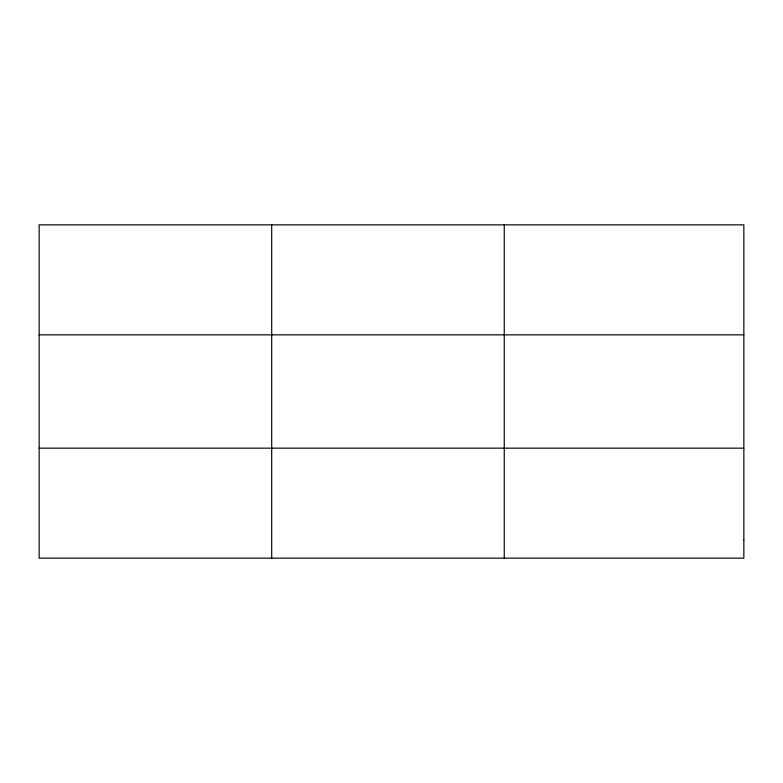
<?xml version="1.0" encoding="UTF-8"?>
<svg xmlns="http://www.w3.org/2000/svg" width="783" height="783" viewBox="0 0 783 783"><rect width="100%" height="100%" fill="white"/><g stroke="black" fill="none" stroke-linecap="round" stroke-linejoin="round"><path stroke-width="1.17" d="M271.701 558.142L271.701 224.858M504.252 558.142L504.252 224.858M39.15 334.84L743.85 334.84M39.15 448.16L743.85 448.16M743.85 539.82L743.85 558.142L39.15 558.142L39.15 224.858L743.85 224.858L743.85 539.82"/></g></svg>
